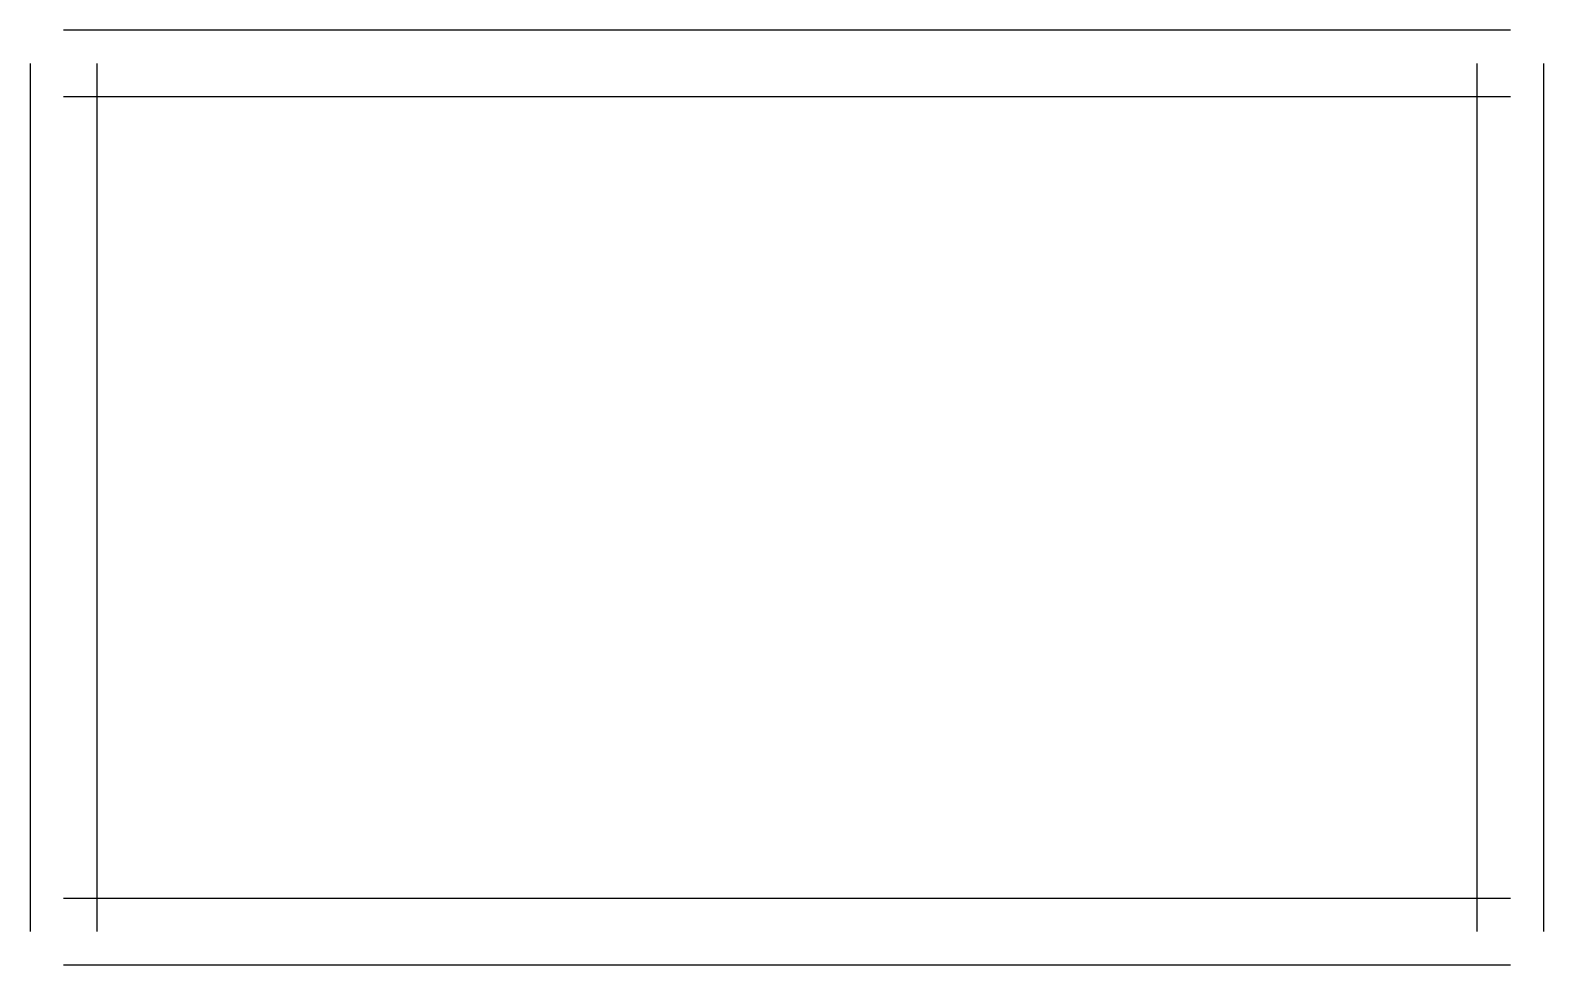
# Model space of a CAD drawing. Header units: metres. Extents: x -115 to 5115, y -115 to 3115.
import ezdxf

# ---------------------------------------------------------------- set-up
doc = ezdxf.new("R2010")
doc.units = ezdxf.units.M

msp = doc.modelspace()

# ---------------------------------------------------------------- linework, layer by layer
at = {"layer": 'WALL'}
for p, q in [((5000, 3115), (0, 3115)), ((-115, 3000), (-115, 0)), ((115, 3000), (115, 0)), ((4885, 0), (4885, 3000)), ((5115, 0), (5115, 3000)), ((5000, 2885), (0, 2885)), ((0, 115), (5000, 115)), ((0, -115), (5000, -115))]:
    msp.add_line(p, q, dxfattribs=at)

doc.saveas('drawing.dxf')
